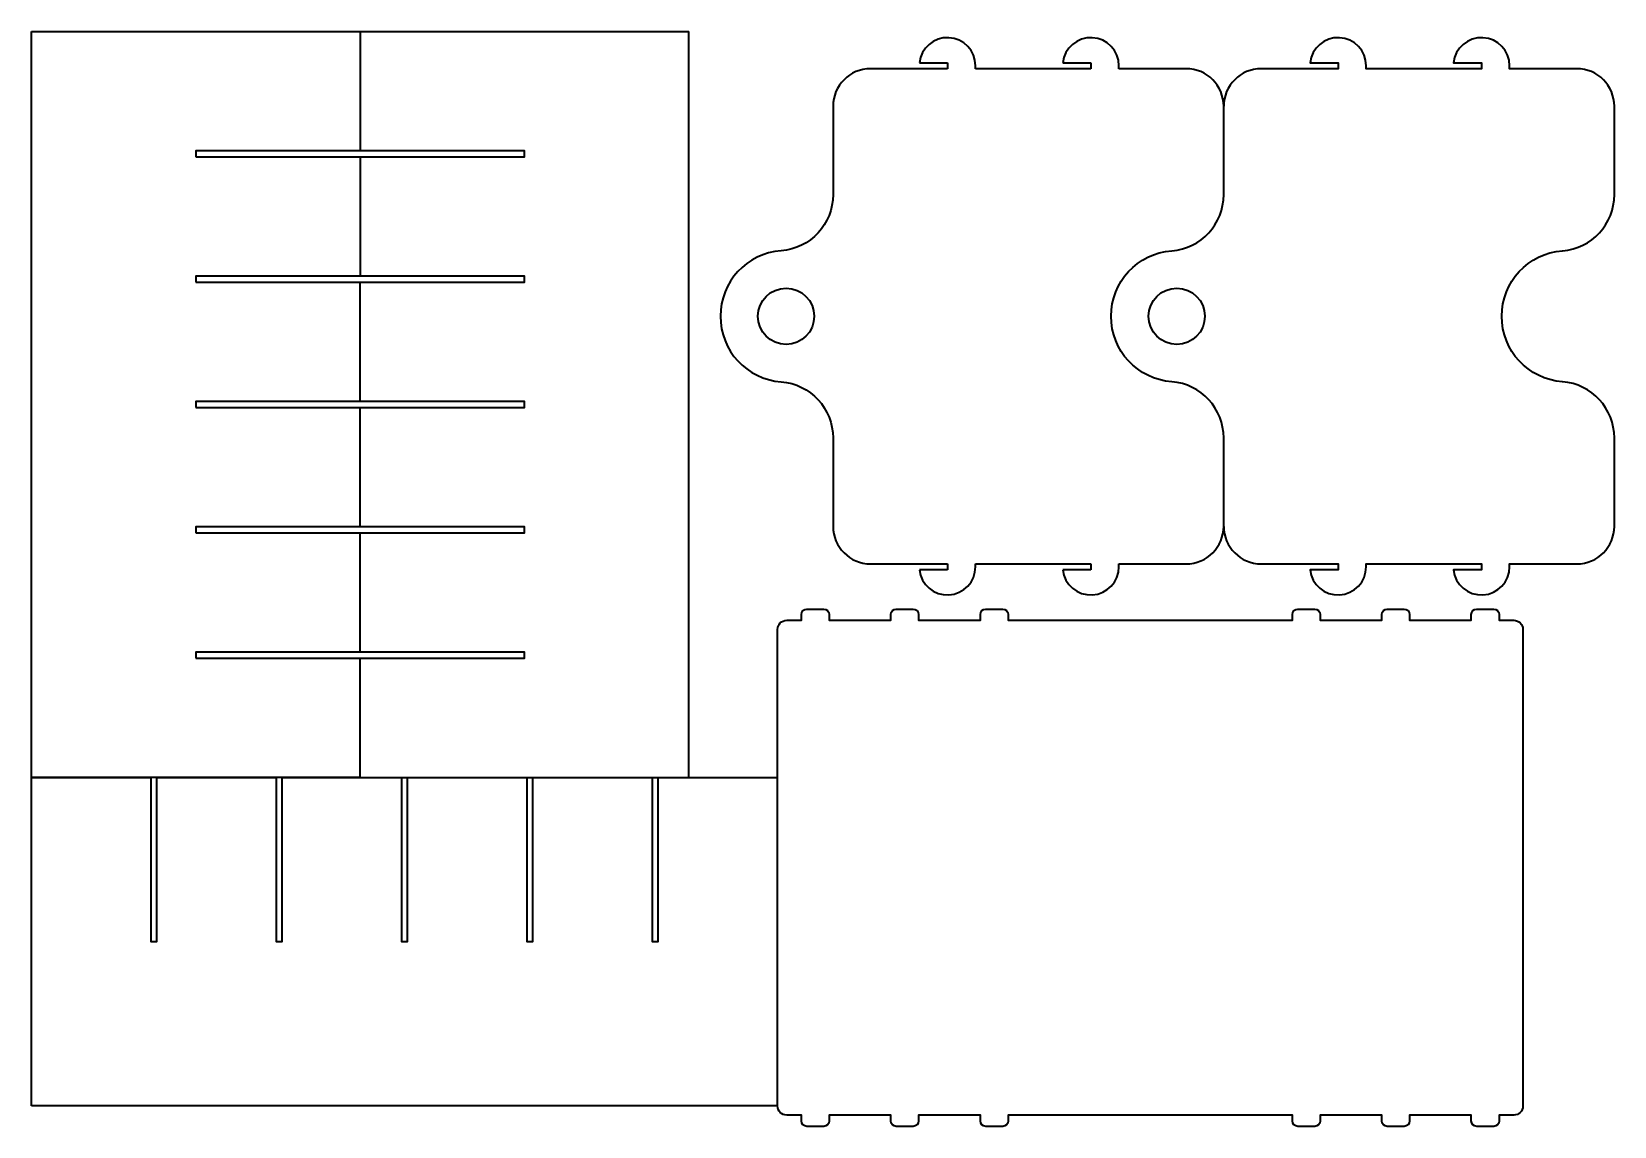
# Model space of a CAD drawing. Header units: inches. Extents: x 7 to 893, y -612 to 911.
# Drawn here: x 8 to 852, y -612 to -29 of the extents above; entities that cross this region are included whole.
import ezdxf

# ---------------------------------------------------------------- set-up
doc = ezdxf.new("R2010")
doc.units = ezdxf.units.IN
doc.header["$MEASUREMENT"] = 0
doc.layers.add('cut', color=7, linetype='Continuous')

# ---------------------------------------------------------------- blocks, each defined once
blk = doc.blocks.new('block 2')
at = {"layer": 'cut', "color": 7, "lineweight": 35, "true_color": 0xffffff}
for points in [[(496.24, -48.84), (455.33, -48.84)], [(481.32, -45.74), (496.24, -45.74)], [(496.24, -45.74), (496.24, -48.84)], [(511.24, -48.84), (511.24, -47.29)], [(572.67, -48.84), (511.24, -48.84)], [(557.75, -45.74), (572.67, -45.74)], [(572.67, -45.74), (572.67, -48.84)], [(587.67, -48.84), (587.67, -47.29)], [(623.43, -48.84), (587.67, -48.84)], [(435.33, -68.84), (435.33, -115.93)], [(643.43, -115.93), (643.43, -68.84)], [(435.33, -245.55), (435.33, -292.64)], [(643.43, -292.64), (643.43, -245.55)], [(455.33, -312.64), (496.24, -312.64)], [(496.24, -315.74), (481.32, -315.74)], [(496.24, -312.64), (496.24, -315.74)], [(511.24, -312.64), (572.67, -312.64)], [(511.24, -314.19), (511.24, -312.64)], [(572.67, -315.74), (557.75, -315.74)], [(572.67, -312.64), (572.67, -315.74)], [(587.67, -312.64), (623.43, -312.64)], [(587.67, -314.19), (587.67, -312.64)]]:
    blk.add_lwpolyline(points, dxfattribs=at)
for points, knots in [([(511.24, -47.29), (511.24, -39.31), (504.98, -32.72), (497.01, -32.31), (489.04, -31.9), (482.14, -37.8), (481.32, -45.74)], [0, 0, 0, 0, 1, 1, 1, 2, 2, 2, 2]), ([(587.67, -47.29), (587.67, -39.31), (581.41, -32.72), (573.44, -32.31), (565.47, -31.9), (558.57, -37.8), (557.75, -45.74)], [0, 0, 0, 0, 1, 1, 1, 2, 2, 2, 2]), ([(643.43, -292.64), (643.43, -303.69), (652.39, -312.64), (663.43, -312.64), (677.07, -312.64), (690.7, -312.64), (704.34, -312.64), (704.34, -313.67), (704.34, -314.71), (704.34, -315.74), (699.36, -315.74), (694.39, -315.74), (689.42, -315.74), (690.24, -323.68), (697.14, -329.58), (705.11, -329.17), (713.08, -328.76), (719.34, -322.17), (719.34, -314.19), (719.34, -313.67), (719.34, -313.16), (719.34, -312.64), (739.81, -312.64), (760.29, -312.64), (780.77, -312.64), (780.77, -313.67), (780.77, -314.71), (780.77, -315.74), (775.79, -315.74), (770.82, -315.74), (765.85, -315.74), (766.67, -323.68), (773.57, -329.58), (781.54, -329.17), (789.51, -328.76), (795.77, -322.17), (795.77, -314.19), (795.77, -313.67), (795.77, -313.16), (795.77, -312.64), (807.69, -312.64), (819.61, -312.64), (831.53, -312.64), (842.58, -312.64), (851.53, -303.69), (851.53, -292.64), (851.53, -276.94), (851.53, -261.25), (851.53, -245.55), (851.53, -229.87), (839.47, -216.84), (823.84, -215.64), (805.61, -214.23), (791.53, -199.03), (791.53, -180.74), (791.53, -162.45), (805.61, -147.25), (823.84, -145.84), (839.47, -144.64), (851.53, -131.61), (851.53, -115.93), (851.53, -100.24), (851.53, -84.54), (851.53, -68.84), (851.53, -57.79), (842.58, -48.84), (831.53, -48.84), (819.61, -48.84), (807.69, -48.84), (795.77, -48.84), (795.77, -48.32), (795.77, -47.81), (795.77, -47.29), (795.77, -39.31), (789.51, -32.72), (781.54, -32.31), (773.57, -31.9), (766.67, -37.8), (765.85, -45.74), (770.82, -45.74), (775.79, -45.74), (780.77, -45.74), (780.77, -46.77), (780.77, -47.81), (780.77, -48.84), (760.29, -48.84), (739.81, -48.84), (719.34, -48.84), (719.34, -48.32), (719.34, -47.81), (719.34, -47.29), (719.34, -39.31), (713.08, -32.72), (705.11, -32.31), (697.14, -31.9), (690.24, -37.8), (689.42, -45.74), (694.39, -45.74), (699.36, -45.74), (704.34, -45.74), (704.34, -46.77), (704.34, -47.81), (704.34, -48.84), (690.7, -48.84), (677.07, -48.84), (663.43, -48.84), (652.39, -48.84), (643.43, -57.79), (643.43, -68.84)], [0, 0, 0, 0, 1, 1, 1, 2, 2, 2, 3, 3, 3, 4, 4, 4, 5, 5, 5, 6, 6, 6, 7, 7, 7, 8, 8, 8, 9, 9, 9, 10, 10, 10, 11, 11, 11, 12, 12, 12, 13, 13, 13, 14, 14, 14, 15, 15, 15, 16, 16, 16, 17, 17, 17, 18, 18, 18, 19, 19, 19, 20, 20, 20, 21, 21, 21, 22, 22, 22, 23, 23, 23, 24, 24, 24, 25, 25, 25, 26, 26, 26, 27, 27, 27, 28, 28, 28, 29, 29, 29, 30, 30, 30, 31, 31, 31, 32, 32, 32, 33, 33, 33, 34, 34, 34, 35, 35, 35, 36, 36, 36, 36]), ([(407.64, -145.84), (389.41, -147.25), (375.33, -162.45), (375.33, -180.74), (375.33, -199.03), (389.41, -214.23), (407.64, -215.64)], [0, 0, 0, 0, 1, 1, 1, 2, 2, 2, 2]), ([(615.74, -215.64), (597.51, -214.23), (583.43, -199.03), (583.43, -180.74), (583.43, -162.45), (597.51, -147.25), (615.74, -145.84)], [0, 0, 0, 0, 1, 1, 1, 2, 2, 2, 2]), ([(410.33, -165.74), (402.05, -165.74), (395.33, -172.46), (395.33, -180.74), (395.33, -189.02), (402.05, -195.74), (410.33, -195.74), (418.62, -195.74), (425.33, -189.02), (425.33, -180.74), (425.33, -172.46), (418.62, -165.74), (410.33, -165.74)], [0, 0, 0, 0, 1, 1, 1, 2, 2, 2, 3, 3, 3, 4, 4, 4, 4]), ([(618.43, -165.74), (610.15, -165.74), (603.43, -172.46), (603.43, -180.74), (603.43, -189.02), (610.15, -195.74), (618.43, -195.74), (626.72, -195.74), (633.43, -189.02), (633.43, -180.74), (633.43, -172.46), (626.72, -165.74), (618.43, -165.74)], [0, 0, 0, 0, 1, 1, 1, 2, 2, 2, 3, 3, 3, 4, 4, 4, 4]), ([(481.32, -315.74), (482.14, -323.68), (489.04, -329.58), (497.01, -329.17), (504.98, -328.76), (511.24, -322.17), (511.24, -314.19)], [0, 0, 0, 0, 1, 1, 1, 2, 2, 2, 2]), ([(557.75, -315.74), (558.57, -323.68), (565.47, -329.58), (573.44, -329.17), (581.41, -328.76), (587.67, -322.17), (587.67, -314.19)], [0, 0, 0, 0, 1, 1, 1, 2, 2, 2, 2])]:
    blk.add_open_spline(points, degree=3, knots=knots, dxfattribs=at)
for points in [[(455.33, -48.84), (444.29, -48.84), (435.33, -57.79), (435.33, -68.84)], [(643.43, -68.84), (643.43, -57.79), (634.48, -48.84), (623.43, -48.84)], [(435.33, -115.93), (435.33, -131.61), (423.27, -144.64), (407.64, -145.84)], [(615.74, -145.84), (631.37, -144.64), (643.43, -131.61), (643.43, -115.93)], [(407.64, -215.64), (423.27, -216.84), (435.33, -229.87), (435.33, -245.55)], [(643.43, -245.55), (643.43, -229.87), (631.37, -216.84), (615.74, -215.64)], [(435.33, -292.64), (435.33, -303.69), (444.29, -312.64), (455.33, -312.64)], [(623.43, -312.64), (634.48, -312.64), (643.43, -303.69), (643.43, -292.64)]]:
    blk.add_open_spline(points, degree=3, dxfattribs=at)

msp = doc.modelspace()

# ---------------------------------------------------------------- linework, layer by layer
at = {"layer": 'cut', "color": 7, "lineweight": 35, "true_color": 0xffffff}
for points in [[(8.47, -426.4), (8.47, -29.1)], [(8.47, -29.1), (183.47, -29.1)], [(183.47, -29.1), (183.47, -92.65)], [(183.47, -29.1), (358.47, -29.1)], [(358.47, -426.4), (358.47, -29.1)], [(95.97, -95.85), (183.47, -95.85), (270.97, -95.85), (270.97, -92.65), (183.47, -92.65), (95.97, -92.65), (95.97, -95.85)], [(183.47, -95.85), (183.47, -159.4)], [(95.97, -162.6), (183.47, -162.6), (270.97, -162.6), (270.97, -159.4), (183.47, -159.4), (95.97, -159.4), (95.97, -162.6)], [(183.47, -226.15), (183.47, -162.6)], [(95.97, -229.35), (183.47, -229.35), (270.97, -229.35), (270.97, -226.15), (183.47, -226.15), (95.97, -226.15), (95.97, -229.35)], [(183.47, -292.9), (183.47, -229.35)], [(95.97, -296.1), (183.47, -296.1), (270.97, -296.1), (270.97, -292.9), (183.47, -292.9), (95.97, -292.9), (95.97, -296.1)], [(183.47, -359.65), (183.47, -296.1)], [(95.97, -362.85), (183.47, -362.85), (270.97, -362.85), (270.97, -359.65), (183.47, -359.65), (95.97, -359.65), (95.97, -362.85)], [(183.47, -426.4), (183.47, -362.85)], [(8.47, -426.4), (72.02, -426.4)], [(8.47, -601.4), (8.47, -426.4)], [(183.47, -426.4), (8.47, -426.4)], [(72.02, -426.4), (72.02, -513.9), (75.22, -513.9), (75.22, -426.4)], [(75.22, -426.4), (138.77, -426.4)], [(138.77, -426.4), (138.77, -513.9), (141.97, -513.9), (141.97, -426.4)], [(141.97, -426.4), (205.52, -426.4)], [(205.52, -426.4), (205.52, -513.9), (208.72, -513.9), (208.72, -426.4)], [(205.52, -426.4), (208.72, -426.4)], [(208.72, -426.4), (272.27, -426.4)], [(272.27, -426.4), (272.27, -513.9), (275.47, -513.9), (275.47, -426.4)], [(272.27, -426.4), (275.47, -426.4)], [(275.47, -426.4), (339.02, -426.4)], [(339.02, -426.4), (339.02, -513.9), (342.22, -513.9), (342.22, -426.4)], [(339.02, -426.4), (342.22, -426.4)], [(342.22, -426.4), (405.77, -426.4)], [(405.77, -601.4), (8.47, -601.4)]]:
    msp.add_lwpolyline(points, dxfattribs=at)
msp.add_open_spline([(802.87, -601.4), (802.87, -516.8), (802.87, -432.2), (802.87, -347.6), (802.87, -344.89), (800.67, -342.7), (797.97, -342.7), (795.36, -342.7), (792.75, -342.7), (790.15, -342.7), (790.15, -341.66), (790.15, -340.63), (790.15, -339.6), (790.15, -337.99), (788.85, -336.7), (787.25, -336.7), (784.25, -336.7), (781.25, -336.7), (778.25, -336.7), (776.65, -336.7), (775.35, -337.99), (775.35, -339.6), (775.35, -340.63), (775.35, -341.66), (775.35, -342.7), (764.39, -342.7), (753.44, -342.7), (742.49, -342.7), (742.49, -341.66), (742.49, -340.63), (742.49, -339.6), (742.49, -337.99), (741.19, -336.7), (739.59, -336.7), (736.59, -336.7), (733.59, -336.7), (730.59, -336.7), (728.98, -336.7), (727.69, -337.99), (727.69, -339.6), (727.69, -340.63), (727.69, -341.66), (727.69, -342.7), (716.73, -342.7), (705.78, -342.7), (694.82, -342.7), (694.82, -341.66), (694.82, -340.63), (694.82, -339.6), (694.82, -337.99), (693.52, -336.7), (691.92, -336.7), (688.92, -336.7), (685.92, -336.7), (682.92, -336.7), (681.32, -336.7), (680.02, -337.99), (680.02, -339.6), (680.02, -340.63), (680.02, -341.66), (680.02, -342.7), (629.55, -342.7), (579.08, -342.7), (528.61, -342.7), (528.61, -341.66), (528.61, -340.63), (528.61, -339.6), (528.61, -337.99), (527.31, -336.7), (525.71, -336.7), (522.71, -336.7), (519.71, -336.7), (516.71, -336.7), (515.11, -336.7), (513.81, -337.99), (513.81, -339.6), (513.81, -340.63), (513.81, -341.66), (513.81, -342.7), (502.86, -342.7), (491.9, -342.7), (480.95, -342.7), (480.95, -341.66), (480.95, -340.63), (480.95, -339.6), (480.95, -337.99), (479.65, -336.7), (478.05, -336.7), (475.05, -336.7), (472.05, -336.7), (469.05, -336.7), (467.45, -336.7), (466.15, -337.99), (466.15, -339.6), (466.15, -340.63), (466.15, -341.66), (466.15, -342.7), (455.19, -342.7), (444.24, -342.7), (433.28, -342.7), (433.28, -341.66), (433.28, -340.63), (433.28, -339.6), (433.28, -337.99), (431.99, -336.7), (430.38, -336.7), (427.38, -336.7), (424.38, -336.7), (421.38, -336.7), (419.78, -336.7), (418.48, -337.99), (418.48, -339.6), (418.48, -340.63), (418.48, -341.66), (418.48, -342.7), (415.88, -342.7), (413.27, -342.7), (410.67, -342.7), (407.96, -342.7), (405.77, -344.89), (405.77, -347.6), (405.77, -432.2), (405.77, -516.8), (405.77, -601.4), (405.77, -604.1), (407.96, -606.3), (410.67, -606.3), (413.27, -606.3), (415.88, -606.3), (418.48, -606.3), (418.48, -607.33), (418.48, -608.36), (418.48, -609.4), (418.48, -611), (419.78, -612.3), (421.38, -612.3), (424.38, -612.3), (427.38, -612.3), (430.38, -612.3), (431.99, -612.3), (433.28, -611), (433.28, -609.4), (433.28, -608.36), (433.28, -607.33), (433.28, -606.3), (444.24, -606.3), (455.19, -606.3), (466.15, -606.3), (466.15, -607.33), (466.15, -608.36), (466.15, -609.4), (466.15, -611), (467.45, -612.3), (469.05, -612.3), (472.05, -612.3), (475.05, -612.3), (478.05, -612.3), (479.65, -612.3), (480.95, -611), (480.95, -609.4), (480.95, -608.36), (480.95, -607.33), (480.95, -606.3), (491.9, -606.3), (502.86, -606.3), (513.81, -606.3), (513.81, -607.33), (513.81, -608.36), (513.81, -609.4), (513.81, -611), (515.11, -612.3), (516.71, -612.3), (519.71, -612.3), (522.71, -612.3), (525.71, -612.3), (527.31, -612.3), (528.61, -611), (528.61, -609.4), (528.61, -608.36), (528.61, -607.33), (528.61, -606.3), (579.08, -606.3), (629.55, -606.3), (680.02, -606.3), (680.02, -607.33), (680.02, -608.36), (680.02, -609.4), (680.02, -611), (681.32, -612.3), (682.92, -612.3), (685.92, -612.3), (688.92, -612.3), (691.92, -612.3), (693.52, -612.3), (694.82, -611), (694.82, -609.4), (694.82, -608.36), (694.82, -607.33), (694.82, -606.3), (705.78, -606.3), (716.73, -606.3), (727.69, -606.3), (727.69, -607.33), (727.69, -608.36), (727.69, -609.4), (727.69, -611), (728.98, -612.3), (730.59, -612.3), (733.59, -612.3), (736.59, -612.3), (739.59, -612.3), (741.19, -612.3), (742.49, -611), (742.49, -609.4), (742.49, -608.36), (742.49, -607.33), (742.49, -606.3), (753.44, -606.3), (764.39, -606.3), (775.35, -606.3), (775.35, -607.33), (775.35, -608.36), (775.35, -609.4), (775.35, -611), (776.65, -612.3), (778.25, -612.3), (781.25, -612.3), (784.25, -612.3), (787.25, -612.3), (788.85, -612.3), (790.15, -611), (790.15, -609.4), (790.15, -608.36), (790.15, -607.33), (790.15, -606.3), (792.75, -606.3), (795.36, -606.3), (797.97, -606.3), (800.67, -606.3), (802.87, -604.1), (802.87, -601.4)], degree=3, knots=[0, 0, 0, 0, 1, 1, 1, 2, 2, 2, 3, 3, 3, 4, 4, 4, 5, 5, 5, 6, 6, 6, 7, 7, 7, 8, 8, 8, 9, 9, 9, 10, 10, 10, 11, 11, 11, 12, 12, 12, 13, 13, 13, 14, 14, 14, 15, 15, 15, 16, 16, 16, 17, 17, 17, 18, 18, 18, 19, 19, 19, 20, 20, 20, 21, 21, 21, 22, 22, 22, 23, 23, 23, 24, 24, 24, 25, 25, 25, 26, 26, 26, 27, 27, 27, 28, 28, 28, 29, 29, 29, 30, 30, 30, 31, 31, 31, 32, 32, 32, 33, 33, 33, 34, 34, 34, 35, 35, 35, 36, 36, 36, 37, 37, 37, 38, 38, 38, 39, 39, 39, 40, 40, 40, 41, 41, 41, 42, 42, 42, 43, 43, 43, 44, 44, 44, 45, 45, 45, 46, 46, 46, 47, 47, 47, 48, 48, 48, 49, 49, 49, 50, 50, 50, 51, 51, 51, 52, 52, 52, 53, 53, 53, 54, 54, 54, 55, 55, 55, 56, 56, 56, 57, 57, 57, 58, 58, 58, 59, 59, 59, 60, 60, 60, 61, 61, 61, 62, 62, 62, 63, 63, 63, 64, 64, 64, 65, 65, 65, 66, 66, 66, 67, 67, 67, 68, 68, 68, 69, 69, 69, 70, 70, 70, 71, 71, 71, 72, 72, 72, 73, 73, 73, 74, 74, 74, 75, 75, 75, 76, 76, 76, 77, 77, 77, 78, 78, 78, 79, 79, 79, 80, 80, 80, 80], dxfattribs=at)

# ---------------------------------------------------------------- block references
at = {"layer": 'cut'}
msp.add_blockref('block 2', (0, 0), dxfattribs=at)

doc.saveas('drawing.dxf')
